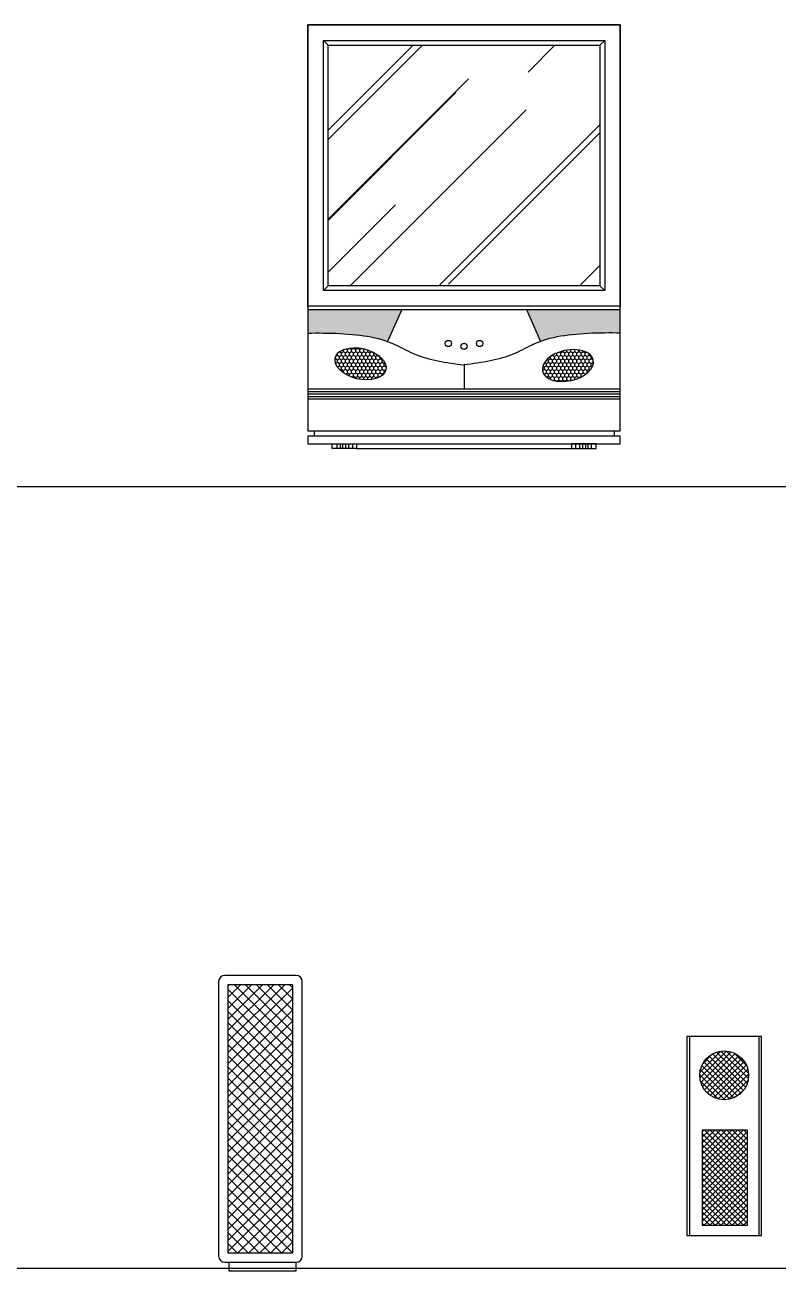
# Model space of a CAD drawing. Header units: inches. Extents: x 11.6 to 54.1, y 10.7 to 35.5.
# Drawn here: x 43.625 to 46.035, y 28.908 to 32.895 of the extents above; entities that cross this region are included whole.
import ezdxf

# ---------------------------------------------------------------- set-up
doc = ezdxf.new("R2010")
doc.units = ezdxf.units.IN
doc.header["$MEASUREMENT"] = 0
for name, color, linetype in [('02', 2, 'Continuous'), ('1', 1, 'Continuous'), ('4', 4, 'Continuous'), ('8', 8, 'Continuous')]:
    doc.layers.add(name, color=color, linetype=linetype)
pattern_1 = [(90, (118.3392355, 30.9934645), (-0.0064951905, 0.01125), [0.0075, -0.015]), (210, (118.3392355, 30.9934645), (-0.00649519054, -0.01125), [0.0075, -0.015]), (150, (118.3392355, 30.9934645), (-0.01299038104, 2e-11), [-0.015, 0.0075])]

msp = doc.modelspace()

# ---------------------------------------------------------------- hatches: boundary and pattern name
at = {"layer": '4'}
h = msp.add_hatch(dxfattribs=at)
h.set_pattern_fill('HONEY', color=256, scale=0.06, angle=90, style=0)
h.set_pattern_definition(pattern_1)
edge = h.paths.add_edge_path()
edge.add_ellipse((45.3628, 31.805), major_axis=(-0.0812, -0.0179), ratio=0.588771, start_angle=0, end_angle=360, ccw=False)
at = {"layer": '8'}
h = msp.add_hatch(dxfattribs=at)
h.set_pattern_fill('AR-RROOF', color=256, scale=0.3, angle=45, style=0)
h.set_pattern_definition([(45, (20.6701, -10.48935), (0.2545584, 0.6788225), [4.5, -0.6, 1.5, -0.3]), (45, (20.84617, -10.10115), (-0.4942676, 0.0700036), [0.9, -0.099, 1.8, -0.225]), (45, (20.59586, -10.20298), (0.9609581, 1.24521504), [2.4, -0.42, 1.2, -0.3])])
h.paths.add_polyline_path([(44.5954, 32.8296), (45.4654, 32.8296), (45.4654, 32.0596), (44.5954, 32.0596)])
h = msp.add_hatch(dxfattribs=at)
h.set_pattern_fill('HONEY', color=256, scale=0.03, angle=90, style=0)
h.set_pattern_definition([(90, (20.6701037, -10.4893537), (-0.00324759525, 0.005625), [0.00375, -0.0075]), (210, (20.6701037, -10.4893537), (-0.00324759527, -0.00562499999), [0.00375, -0.0075]), (150, (20.6701037, -10.4893537), (-0.00649519052, 1e-11), [-0.0075, 0.00375])])
edge = h.paths.add_edge_path()
edge.add_spline(control_points=[(44.5304, 31.9087), (44.5911, 31.9104), (44.705, 31.9067), (44.7704, 31.8875), (44.7856, 31.8819)], knot_values=[133.462699, 133.462699, 133.462699, 133.462699, 260.1944, 306.163471, 306.163471, 306.163471, 306.163471], degree=3, periodic=0)
edge.add_line((44.7856, 31.8819), (44.831, 31.9846))
edge.add_line((44.831, 31.9846), (44.5304, 31.9846))
edge.add_line((44.5304, 31.9846), (44.5304, 31.9087))
edge = h.paths.add_edge_path()
edge.add_spline(control_points=[(45.2752, 31.8819), (45.2905, 31.8875), (45.3559, 31.9067), (45.4697, 31.9104), (45.5304, 31.9087)], knot_values=[133.462699, 133.462699, 133.462699, 133.462699, 179.43177, 306.163471, 306.163471, 306.163471, 306.163471], degree=3, periodic=0)
edge.add_line((45.5304, 31.9087), (45.5304, 31.9846))
edge.add_line((45.5304, 31.9846), (45.2299, 31.9846))
edge.add_line((45.2299, 31.9846), (45.2752, 31.8819))
h = msp.add_hatch(dxfattribs=at)
h.set_pattern_fill('HONEY', color=256, scale=0.06, angle=90, style=0)
h.set_pattern_definition(pattern_1)
edge = h.paths.add_edge_path()
edge.add_ellipse((44.6993, 31.8106), major_axis=(0.0809, -0.0193), ratio=0.588771, start_angle=0, end_angle=360)
h = msp.add_hatch(dxfattribs=at)
h.set_pattern_fill('NET', color=256, scale=0.2, angle=45, style=0)
h.set_pattern_definition([(45, (17.170295, 38.918377), (-0.01767767, 0.01767767), []), (135, (17.170295, 38.918377), (-0.01767767, -0.01767767), [])])
h.paths.add_polyline_path([(44.4827, 29.8242), (44.2749, 29.8242), (44.2749, 28.9669), (44.4827, 28.9669)])

# ---------------------------------------------------------------- linework, layer by layer
at = {"layer": '02'}
for p, q in [((44.5954, 32.8296), (44.5804, 32.8446)), ((45.4654, 32.8296), (45.4804, 32.8446)), ((44.5954, 32.0596), (44.5804, 32.0446)), ((45.4654, 32.0596), (45.4804, 32.0446)), ((44.5304, 31.9846), (45.5304, 31.9846)), ((44.831, 31.9846), (44.7856, 31.8819)), ((45.2299, 31.9846), (45.2752, 31.8819)), ((45.0304, 31.807), (45.0304, 31.7303)), ((44.5304, 31.7303), (45.5304, 31.7303)), ((44.5304, 31.7223), (45.5304, 31.7223)), ((44.5304, 31.7143), (45.5304, 31.7143)), ((44.5304, 31.7063), (45.5304, 31.7063)), ((44.5304, 31.6983), (45.5304, 31.6983)), ((44.2449, 29.8342), (44.2449, 28.9569)), ((44.4927, 29.8542), (44.2649, 29.8542)), ((44.2749, 29.8242), (44.2749, 28.9669)), ((44.4827, 29.8242), (44.2749, 29.8242)), ((44.4827, 28.9669), (44.4827, 29.8242)), ((44.5127, 28.9569), (44.5127, 29.8342)), ((44.2749, 28.9669), (44.4827, 28.9669)), ((44.2649, 28.9369), (44.4927, 28.9369)), ((44.2791, 28.9369), (44.4928, 28.9369)), ((44.2791, 28.9084), (44.2791, 28.9369)), ((44.4928, 28.9084), (44.2791, 28.9084)), ((44.4928, 28.9369), (44.4928, 28.9084))]:
    msp.add_line(p, q, dxfattribs=at)
for points in [[(44.5304, 32.8946), (45.5304, 32.8946), (45.5304, 31.9946), (44.5304, 31.9946)], [(44.5804, 32.8446), (45.4804, 32.8446), (45.4804, 32.0446), (44.5804, 32.0446)], [(44.5954, 32.8296), (45.4654, 32.8296), (45.4654, 32.0596), (44.5954, 32.0596)]]:
    msp.add_lwpolyline(points, close=True, dxfattribs=at)
for centre in [(44.9804, 31.8756), (45.0304, 31.8668), (45.0804, 31.8756)]:
    msp.add_circle(centre, 0.01, dxfattribs=at)
for centre, start, end in [((44.2649, 29.8342), 90, 180), ((44.4927, 29.8342), 0, 90), ((44.2649, 28.9569), 180, 270), ((44.4927, 28.9569), 270, 0)]:
    msp.add_arc(centre, 0.02, start, end, dxfattribs=at)
for points in [[(44.5304, 31.9087), (44.5911, 31.9104), (44.7746, 31.9044), (44.8659, 31.8313), (44.973, 31.8142), (45.0304, 31.807)], [(45.5304, 31.9087), (45.4697, 31.9104), (45.2862, 31.9044), (45.1949, 31.8313), (45.0879, 31.8142), (45.0304, 31.807)]]:
    msp.add_open_spline(points, degree=3, knots=[133.462699, 133.462699, 133.462699, 133.462699, 260.1944, 411.808261, 574.921399, 574.921399, 574.921399, 574.921399], dxfattribs=at)
at = {"layer": '1'}
for p, q in [((33.4357, 31.418), (53.7619, 31.418)), ((33.4357, 28.918), (53.7619, 28.918))]:
    msp.add_line(p, q, dxfattribs=at)
at = {"layer": '4'}
for p, q in [((45.5304, 31.5946), (44.5304, 31.5946)), ((45.5304, 31.5796), (44.5304, 31.5796)), ((44.5504, 31.5946), (44.5504, 31.5796)), ((45.5104, 31.5946), (45.5104, 31.5796)), ((44.6239, 31.5546), (44.6239, 31.54)), ((44.634, 31.5546), (44.634, 31.54)), ((44.639, 31.54), (44.6385, 31.5395)), ((44.6419, 31.5546), (44.6419, 31.54)), ((44.6509, 31.5546), (44.6509, 31.54)), ((44.661, 31.5546), (44.661, 31.54)), ((44.6733, 31.5546), (44.6733, 31.54)), ((44.6868, 31.54), (45.374, 31.54)), ((44.7934, 31.54), (44.7929, 31.5395)), ((45.2674, 31.54), (45.2679, 31.5395)), ((45.3875, 31.5546), (45.3875, 31.54)), ((45.3999, 31.5546), (45.3999, 31.54)), ((45.41, 31.5546), (45.41, 31.54)), ((45.419, 31.5546), (45.419, 31.54)), ((45.4219, 31.54), (45.4224, 31.5395)), ((45.4268, 31.5546), (45.4268, 31.54)), ((45.437, 31.5546), (45.437, 31.54)), ((45.7436, 29.6593), (45.7436, 29.0218)), ((45.9743, 29.6593), (45.7436, 29.6593)), ((45.7514, 29.6593), (45.7514, 29.0218)), ((45.9821, 29.6593), (45.7514, 29.6593)), ((45.9743, 29.0218), (45.9743, 29.6593)), ((45.9821, 29.0218), (45.9821, 29.6593)), ((45.7851, 29.5266), (45.8707, 29.6122)), ((45.7854, 29.5449), (45.8524, 29.6119)), ((45.7881, 29.5117), (45.8856, 29.6092)), ((45.7933, 29.4989), (45.8984, 29.604)), ((45.794, 29.5714), (45.8258, 29.6033)), ((45.8002, 29.4878), (45.9095, 29.5971)), ((45.9156, 29.477), (45.8053, 29.5874)), ((45.8086, 29.4783), (45.919, 29.5887)), ((45.9243, 29.4863), (45.8146, 29.596)), ((45.8184, 29.4702), (45.9271, 29.5788)), ((45.9314, 29.4972), (45.8255, 29.6031)), ((45.9368, 29.5097), (45.838, 29.6086)), ((45.9402, 29.5243), (45.8526, 29.6119)), ((45.9405, 29.5419), (45.8702, 29.6123)), ((45.9341, 29.5663), (45.8946, 29.6058)), ((45.9743, 29.0218), (45.9743, 29.5824)), ((45.8804, 29.4584), (45.7867, 29.5521)), ((45.8939, 29.4629), (45.7911, 29.5656)), ((45.9055, 29.4691), (45.7974, 29.5773)), ((45.8299, 29.4637), (45.9336, 29.5674)), ((45.8431, 29.4589), (45.9384, 29.5542)), ((45.8586, 29.4565), (45.9408, 29.5386)), ((45.8644, 29.4564), (45.7847, 29.5361)), ((45.8442, 29.4586), (45.7869, 29.5159)), ((45.878, 29.4579), (45.9394, 29.5193)), ((45.9115, 29.4735), (45.9238, 29.4857)), ((45.7923, 29.3593), (45.7923, 29.0553)), ((45.9371, 29.3593), (45.7923, 29.3593)), ((45.7923, 29.2286), (45.9231, 29.3593)), ((45.7923, 29.2465), (45.9051, 29.3593)), ((45.7923, 29.2645), (45.8871, 29.3593)), ((45.7923, 29.2824), (45.8692, 29.3593)), ((45.7923, 29.3004), (45.8512, 29.3593)), ((45.7923, 29.3184), (45.8333, 29.3593)), ((45.7923, 29.3363), (45.8153, 29.3593)), ((45.7923, 29.3543), (45.7973, 29.3593)), ((45.7923, 29.2106), (45.9371, 29.3554)), ((45.9371, 29.2041), (45.7923, 29.3489)), ((45.9371, 29.222), (45.7999, 29.3593)), ((45.9371, 29.24), (45.8178, 29.3593)), ((45.9371, 29.258), (45.8358, 29.3593)), ((45.9371, 29.2759), (45.8538, 29.3593)), ((45.9371, 29.2939), (45.8717, 29.3593)), ((45.9371, 29.3118), (45.8897, 29.3593)), ((45.9371, 29.3298), (45.9076, 29.3593)), ((45.9371, 29.3478), (45.9256, 29.3593)), ((45.9371, 29.0553), (45.9371, 29.3593)), ((45.7923, 29.1926), (45.9371, 29.3374)), ((45.9371, 29.1861), (45.7923, 29.3309)), ((45.7923, 29.1747), (45.9371, 29.3195)), ((45.9371, 29.1681), (45.7923, 29.3129)), ((45.7923, 29.1567), (45.9371, 29.3015)), ((45.9371, 29.1502), (45.7923, 29.295)), ((45.7923, 29.1388), (45.9371, 29.2836)), ((45.9371, 29.1322), (45.7923, 29.277)), ((45.7923, 29.1208), (45.9371, 29.2656)), ((45.9371, 29.1143), (45.7923, 29.2591)), ((45.7923, 29.1028), (45.9371, 29.2476)), ((45.9371, 29.0963), (45.7923, 29.2411)), ((45.7923, 29.0849), (45.9371, 29.2297)), ((45.9371, 29.0783), (45.7923, 29.2231)), ((45.7923, 29.0669), (45.9371, 29.2117)), ((45.9371, 29.0604), (45.7923, 29.2052)), ((45.9242, 29.0553), (45.7923, 29.1872)), ((45.7987, 29.0553), (45.9371, 29.1937)), ((45.9063, 29.0553), (45.7923, 29.1693)), ((45.8883, 29.0553), (45.7923, 29.1513)), ((45.8167, 29.0553), (45.9371, 29.1758)), ((45.8346, 29.0553), (45.9371, 29.1578)), ((45.8526, 29.0553), (45.9371, 29.1399)), ((45.8703, 29.0553), (45.7923, 29.1333)), ((45.8524, 29.0553), (45.7923, 29.1154)), ((45.8706, 29.0553), (45.9371, 29.1219)), ((45.8885, 29.0553), (45.9371, 29.1039)), ((45.8344, 29.0553), (45.7923, 29.0974)), ((45.8165, 29.0553), (45.7923, 29.0794)), ((45.7985, 29.0553), (45.7923, 29.0615)), ((45.9065, 29.0553), (45.9371, 29.086)), ((45.9244, 29.0553), (45.9371, 29.068)), ((45.7436, 29.0218), (45.9743, 29.0218)), ((45.7514, 29.0218), (45.9821, 29.0218)), ((45.7923, 29.0553), (45.9371, 29.0553))]:
    msp.add_line(p, q, dxfattribs=at)
for points in [[(45.5304, 31.5946), (45.5304, 32.8946), (44.5304, 32.8946), (44.5304, 31.5946)], [(44.5304, 31.5796), (44.5304, 31.5546), (45.5304, 31.5546), (45.5304, 31.5796)]]:
    msp.add_lwpolyline(points, dxfattribs=at)
for points in [[(44.6082, 31.5546), (44.6868, 31.5546), (44.6868, 31.54), (44.6082, 31.54)], [(45.4527, 31.5546), (45.374, 31.5546), (45.374, 31.54), (45.4527, 31.54)]]:
    msp.add_lwpolyline(points, close=True, dxfattribs=at)
msp.add_circle((45.8628, 29.5345), 0.0781, dxfattribs=at)
msp.add_ellipse((44.6993, 31.8106), major_axis=(0.0809, -0.0193), ratio=0.588771, dxfattribs=at)
at = {"layer": '4', "extrusion": (0, 0, -1)}
msp.add_ellipse((45.3628, 31.805), major_axis=(-0.0812, -0.0179), ratio=0.588771, dxfattribs=at)

doc.saveas('drawing.dxf')
